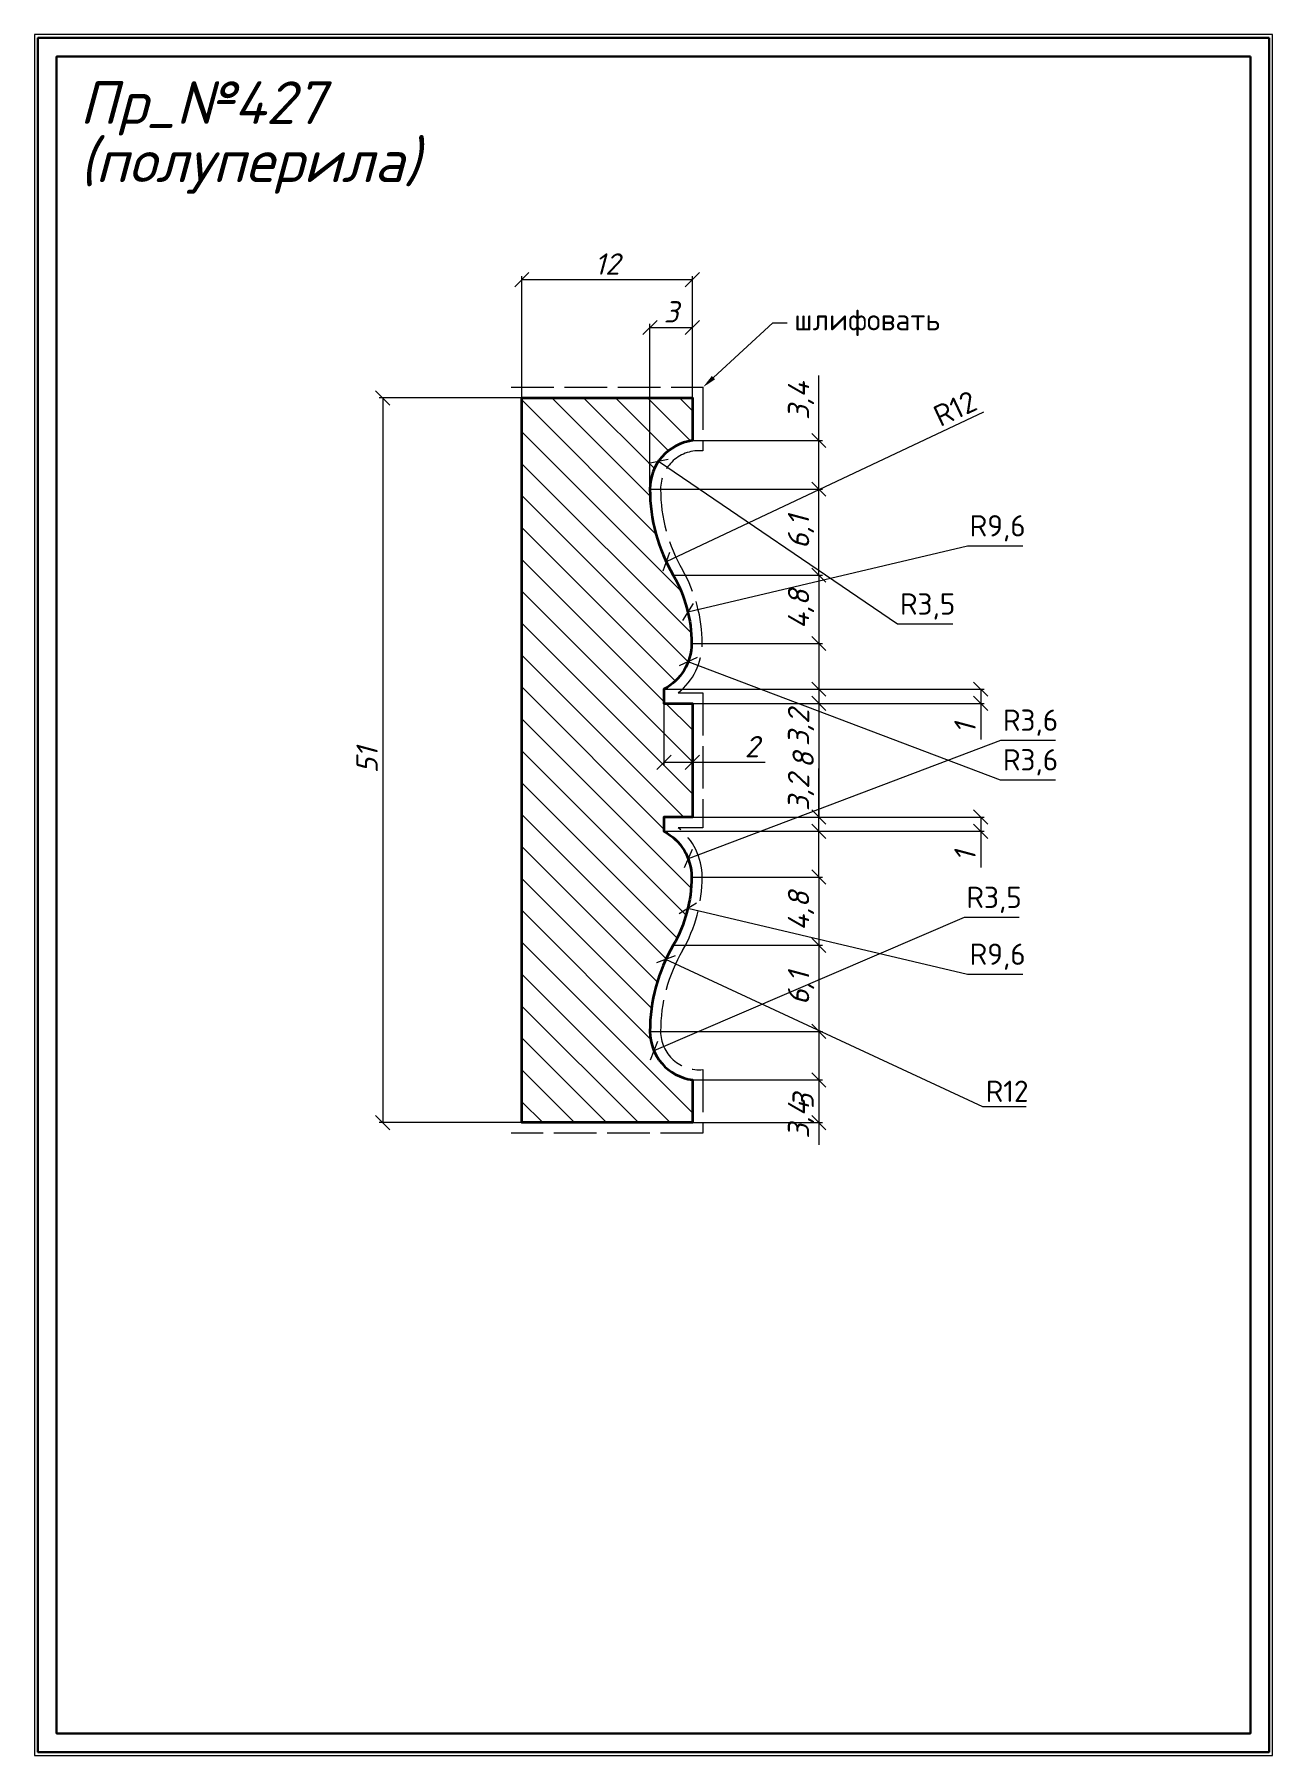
# Model space of a CAD drawing. Header units: millimetres. Extents: x 7439 to 7527, y -619 to -498.
import ezdxf
from ezdxf import colors
from ezdxf.entities.mleader import LeaderData, LeaderLine
from ezdxf.math import Vec2, Vec3

# ---------------------------------------------------------------- set-up
doc = ezdxf.new("R2010")
doc.units = ezdxf.units.MM
doc.linetypes.add('ACAD_ISO02W100', pattern=[15, 12, -3])
doc.layers.get('0').update_dxf_attribs({"lineweight": 13})
for name, color, linetype, lineweight in [('Пр_№427', 1, 'Continuous', 35), ('служебный слой ЛИНИИ ПУНКТИРНЫЕ', 7, 'ACAD_ISO02W100', 13), ('служебный слой НАДПИСИ', 7, 'Continuous', 13), ('служебный слой РАЗМЕРЫ', 7, 'Continuous', 9), ('служебный слой ШТАМП', 7, 'Continuous', 30), ('служебный слой ШТРИХОВКА', 7, 'Continuous', 5)]:
    doc.layers.add(name, color=color, linetype=linetype, lineweight=lineweight)
doc.styles.add('ЕСКД', font='isocpeur.ttf', dxfattribs={"oblique": 15})
doc.styles.add('ЕСКД профили размеры', font='isocpeur.ttf')
doc.styles.add('ЕСКД профили текст', font='isocpeur.ttf')
doc.dimstyles.new('ЕСКД', dxfattribs={"dimtxt": 3.5, "dimasz": 2.5, "dimexe": 0.25, "dimexo": 0, "dimgap": 0.35, "dimtad": 1, "dimdec": 1, "dimzin": 9, "dimtxsty": 'ЕСКД', "dimblk": 'OBLIQUE', "dimcen": 0, "dimclrd": 256, "dimclre": 256, "dimclrt": 256, "dimadec": 1, "dimazin": 0, "dimtfac": 1, "dimtdec": 1, "dimtmove": 0, "dimatfit": 3, "dimldrblk": 'DOTSMALL', "dimfxl": 1, "dimlwd": -1, "dimlwe": -1, "dimarcsym": 0})
doc.dimstyles.new('ЕСКД профили$4', dxfattribs={"dimtxt": 1.5, "dimasz": 1, "dimexe": 0.3, "dimexo": 0, "dimgap": 0.35, "dimtad": 1, "dimtoh": 1, "dimdec": 1, "dimzin": 9, "dimtxsty": 'ЕСКД профили размеры', "dimblk": 'OBLIQUE', "dimcen": 0, "dimse1": 1, "dimclrd": 256, "dimclre": 256, "dimclrt": 256, "dimadec": 1, "dimazin": 0, "dimtfac": 1, "dimtdec": 1, "dimtofl": 0, "dimtmove": 0, "dimatfit": 3, "dimldrblk": 'DOTSMALL', "dimfxl": 1, "dimlwd": -1, "dimlwe": -1, "dimarcsym": 2})

# ---------------------------------------------------------------- blocks, each defined once
blk = doc.blocks.new('_OBLIQUE')
at = {"color": 0, "linetype": 'ByBlock'}
blk.add_line((-0.5, -0.5), (0.5, 0.5), dxfattribs=at)
blk = doc.blocks.new('*D26')
at = {"layer": 'Defpoints', "color": 0, "transparency": 16777216}
for p in [(7489.380209234821, -566.3880447030133), (7486.207460287848, -567.7502092581108)]:
    blk.add_point(p, dxfattribs=at)
at = {"layer": 'служебный слой РАЗМЕРЫ', "transparency": 16777216}
for p, q in [((7504.857176482189, -559.7432781119164), (7483.034711340877, -569.1123738132083)), ((7508.732176482189, -559.7432781119164), (7504.857176482189, -559.7432781119164))]:
    blk.add_line(p, q, dxfattribs=at)
at = {"layer": 'служебный слой РАЗМЕРЫ', "transparency": 16777216, "rotation": 203.2354249104291}
blk.add_blockref('_OBLIQUE', (7483.034711340877, -569.1123738132083), dxfattribs=at)
at = {"layer": 'служебный слой РАЗМЕРЫ', "transparency": 16777216, "insert": (7506.969676482189, -558.4932781119164), "char_height": 1.5, "attachment_point": 5, "style": 'ЕСКД профили размеры'}
blk.add_mtext('R3,5', dxfattribs=at)
blk = doc.blocks.new('_DotSmall')
at = {"color": 0, "linetype": 'ByBlock', "lineweight": -3, "const_width": 0.5}
blk.add_lwpolyline([(-0.0625, 0, 1), (0.0625, 0, 1)], format="xyb", close=True, dxfattribs=at)
blk = doc.blocks.new('*D25')
at = {"layer": 'Defpoints', "color": 0, "transparency": 16777216}
for p in [(7494.754660242127, -567.7502092581099), (7505.635404885911, -572.8107819526604)]:
    blk.add_point(p, dxfattribs=at)
at = {"layer": 'служебный слой РАЗМЕРЫ', "transparency": 16777216}
for p, q in [((7506.188550945853, -573.0680470515736), (7483.873915598344, -562.6896365635594)), ((7509.238550945856, -573.068047051574), (7506.188550945853, -573.0680470515736))]:
    blk.add_line(p, q, dxfattribs=at)
at = {"layer": 'служебный слой РАЗМЕРЫ', "transparency": 16777216, "rotation": 155.0571284273591}
blk.add_blockref('_OBLIQUE', (7483.873915598344, -562.6896365635594), dxfattribs=at)
at = {"layer": 'служебный слой РАЗМЕРЫ', "transparency": 16777216, "insert": (7507.888550945856, -571.968047051574), "char_height": 1.5, "attachment_point": 5, "style": 'ЕСКД профили размеры'}
blk.add_mtext('R12', dxfattribs=at)
blk = doc.blocks.new('*D24')
at = {"layer": 'Defpoints', "color": 0, "transparency": 16777216}
for p in [(7485.445422447026, -555.6008359605048), (7482.044732590325, -556.8885326398058)]:
    blk.add_point(p, dxfattribs=at)
at = {"layer": 'служебный слой РАЗМЕРЫ', "transparency": 16777216}
for p, q in [((7507.426342419087, -547.2775960154618), (7485.445422447026, -555.6008359605048)), ((7511.301342419085, -547.2775960154618), (7507.426342419087, -547.2775960154618))]:
    blk.add_line(p, q, dxfattribs=at)
at = {"layer": 'служебный слой РАЗМЕРЫ', "transparency": 16777216, "rotation": 200.7395465793287}
blk.add_blockref('_OBLIQUE', (7485.445422447026, -555.6008359605048), dxfattribs=at)
at = {"layer": 'служебный слой РАЗМЕРЫ', "transparency": 16777216, "insert": (7509.538842419086, -546.0275960154618), "char_height": 1.5, "attachment_point": 5, "style": 'ЕСКД профили размеры'}
blk.add_mtext('R3,6', dxfattribs=at)
blk = doc.blocks.new('*D23')
at = {"layer": 'Defpoints', "color": 0, "transparency": 16777216}
for p in [(7476.059844451637, -556.8885326397992), (7485.42370484294, -559.098927830368)]:
    blk.add_point(p, dxfattribs=at)
at = {"layer": 'служебный слой РАЗМЕРЫ', "transparency": 16777216}
for p, q in [((7505.110035266304, -563.7460037445032), (7485.42370484294, -559.098927830368)), ((7508.985035266304, -563.7460037445037), (7505.110035266304, -563.7460037445032))]:
    blk.add_line(p, q, dxfattribs=at)
at = {"layer": 'служебный слой РАЗМЕРЫ', "transparency": 16777216, "rotation": 166.7181258273684}
blk.add_blockref('_OBLIQUE', (7485.42370484294, -559.098927830368), dxfattribs=at)
at = {"layer": 'служебный слой РАЗМЕРЫ', "transparency": 16777216, "insert": (7507.222535266304, -562.4960037445032), "char_height": 1.5, "attachment_point": 5, "style": 'ЕСКД профили размеры'}
blk.add_mtext('R9,6', dxfattribs=at)
blk = doc.blocks.new('*D22')
at = {"layer": 'Defpoints', "color": 0, "transparency": 16777216}
for p in [(7482.044732590328, -540.4536678009156), (7485.445422447023, -541.7413644802152)]:
    blk.add_point(p, dxfattribs=at)
at = {"layer": 'служебный слой РАЗМЕРЫ', "transparency": 16777216}
for p, q in [((7507.426342419054, -550.0646044252592), (7485.445422447023, -541.7413644802152)), ((7511.301342419061, -550.0646044252592), (7507.426342419054, -550.0646044252592))]:
    blk.add_line(p, q, dxfattribs=at)
at = {"layer": 'служебный слой РАЗМЕРЫ', "transparency": 16777216, "rotation": 159.2604534206458}
blk.add_blockref('_OBLIQUE', (7485.445422447023, -541.7413644802152), dxfattribs=at)
at = {"layer": 'служебный слой РАЗМЕРЫ', "transparency": 16777216, "insert": (7509.538842419061, -548.8146044252596), "char_height": 1.5, "attachment_point": 5, "style": 'ЕСКД профили размеры'}
blk.add_mtext('R3,6', dxfattribs=at)
blk = doc.blocks.new('*D21')
at = {"layer": 'Defpoints', "color": 0, "transparency": 16777216}
for p in [(7485.423704842939, -538.2432726103477), (7476.059844451637, -540.4536678009179)]:
    blk.add_point(p, dxfattribs=at)
at = {"layer": 'служебный слой РАЗМЕРЫ', "transparency": 16777216}
for p, q in [((7505.110035266307, -533.5961966962082), (7485.423704842939, -538.2432726103477)), ((7508.985035266307, -533.5961966962079), (7505.110035266307, -533.5961966962082))]:
    blk.add_line(p, q, dxfattribs=at)
at = {"layer": 'служебный слой РАЗМЕРЫ', "transparency": 16777216, "rotation": 193.2818741726408}
blk.add_blockref('_OBLIQUE', (7485.423704842939, -538.2432726103477), dxfattribs=at)
at = {"layer": 'служебный слой РАЗМЕРЫ', "transparency": 16777216, "insert": (7507.222535266306, -532.3461966962082), "char_height": 1.5, "attachment_point": 5, "style": 'ЕСКД профили размеры'}
blk.add_mtext('R9,6', dxfattribs=at)
blk = doc.blocks.new('*D20')
at = {"layer": 'Defpoints', "color": 0, "transparency": 16777216}
for p in [(7505.609908718664, -524.4769564307562), (7494.754660242129, -529.5919911826122)]:
    blk.add_point(p, dxfattribs=at)
at = {"layer": 'служебный слой РАЗМЕРЫ', "transparency": 16777216}
blk.add_line((7506.233595175231, -524.1830729782941), (7483.899411765592, -534.7070259344678), dxfattribs=at)
at = {"layer": 'служебный слой РАЗМЕРЫ', "transparency": 16777216, "rotation": 205.2299934427889}
blk.add_blockref('_OBLIQUE', (7483.899411765592, -534.7070259344678), dxfattribs=at)
at = {"layer": 'служебный слой РАЗМЕРЫ', "transparency": 16777216, "insert": (7504.226890122135, -523.9126384577917), "char_height": 1.5, "attachment_point": 5, "rotation": 25.22999344278894, "style": 'ЕСКД профили размеры'}
blk.add_mtext('R12', dxfattribs=at)
blk = doc.blocks.new('*D19')
at = {"layer": 'Defpoints', "color": 0, "transparency": 16777216}
for p in [(7486.207460287847, -529.5919911826113), (7489.062368551111, -531.5339816470787)]:
    blk.add_point(p, dxfattribs=at)
at = {"layer": 'служебный слой РАЗМЕРЫ', "transparency": 16777216}
for p, q in [((7500.183510219058, -539.0989011056377), (7483.352552024584, -527.6500007181444)), ((7504.058510219068, -539.0989011056372), (7500.183510219058, -539.0989011056377))]:
    blk.add_line(p, q, dxfattribs=at)
at = {"layer": 'служебный слой РАЗМЕРЫ', "transparency": 16777216, "rotation": 145.7753395078429}
blk.add_blockref('_OBLIQUE', (7483.352552024584, -527.6500007181444), dxfattribs=at)
at = {"layer": 'служебный слой РАЗМЕРЫ', "transparency": 16777216, "insert": (7502.296010219068, -537.8489011056377), "char_height": 1.5, "attachment_point": 5, "style": 'ЕСКД профили размеры'}
blk.add_mtext('R3,5', dxfattribs=at)
blk = doc.blocks.new('*D18')
at = {"layer": 'Defpoints', "color": 0, "transparency": 16777216}
for p in [(7473.739130083723, -523.1711002203939), (7463.949543704794, -574.1711002203284), (7473.739130083723, -574.1711002203284)]:
    blk.add_point(p, dxfattribs=at)
at = {"layer": 'служебный слой РАЗМЕРЫ', "transparency": 16777216}
for p, q in [((7473.739130083723, -523.1711002203939), (7463.699543704794, -523.1711002203939)), ((7463.949543704794, -523.1711002203939), (7463.949543704794, -574.1711002203284)), ((7473.739130083723, -574.1711002203284), (7463.699543704794, -574.1711002203284))]:
    blk.add_line(p, q, dxfattribs=at)
for p, rotation in [((7463.949543704794, -523.1711002203939), 90), ((7463.949543704794, -574.1711002203284), 270)]:
    blk.add_blockref('_OBLIQUE', p, dxfattribs=dict(at, rotation=rotation))
at = {"layer": 'служебный слой РАЗМЕРЫ', "transparency": 16777216, "insert": (7462.849543704793, -548.6711002203599), "char_height": 1.5, "attachment_point": 5, "rotation": 90, "style": 'ЕСКД'}
blk.add_mtext('51', dxfattribs=at)
blk = doc.blocks.new('*D15')
at = {"layer": 'Defpoints', "color": 0, "transparency": 16777216}
for p in [(7485.739130083723, -526.1711002203612), (7494.63801587168, -526.1711002203612), (7482.754660242132, -529.5919911826114)]:
    blk.add_point(p, dxfattribs=at)
at = {"layer": 'служебный слой РАЗМЕРЫ', "transparency": 16777216}
for p, q in [((7494.63801587168, -526.1711002203612), (7494.63801587168, -521.5941764317145)), ((7485.739130083723, -526.1711002203612), (7494.88801587168, -526.1711002203612)), ((7494.63801587168, -529.5919911826114), (7494.63801587168, -526.1711002203612)), ((7482.754660242132, -529.5919911826114), (7494.88801587168, -529.5919911826114))]:
    blk.add_line(p, q, dxfattribs=at)
for p, rotation in [((7494.63801587168, -526.1711002203612), 90), ((7494.63801587168, -529.5919911826114), 270)]:
    blk.add_blockref('_OBLIQUE', p, dxfattribs=dict(at, rotation=rotation))
at = {"layer": 'служебный слой РАЗМЕРЫ', "transparency": 16777216, "insert": (7493.38801587168, -523.3826383260366), "char_height": 1.5, "attachment_point": 5, "rotation": 90, "style": 'ЕСКД'}
blk.add_mtext('3,4', dxfattribs=at)
blk = doc.blocks.new('*D14')
at = {"layer": 'Defpoints', "color": 0, "transparency": 16777216}
for p in [(7482.754660242132, -529.5919911826114), (7494.63801587168, -529.5919911826114), (7484.395891542388, -535.6497061829406)]:
    blk.add_point(p, dxfattribs=at)
at = {"layer": 'служебный слой РАЗМЕРЫ', "transparency": 16777216}
for p, q in [((7482.754660242132, -529.5919911826114), (7494.88801587168, -529.5919911826114)), ((7494.63801587168, -535.6497061829406), (7494.63801587168, -529.5919911826114)), ((7484.395891542388, -535.6497061829406), (7494.88801587168, -535.6497061829406))]:
    blk.add_line(p, q, dxfattribs=at)
for p, rotation in [((7494.63801587168, -529.5919911826114), 90), ((7494.63801587168, -535.6497061829406), 270)]:
    blk.add_blockref('_OBLIQUE', p, dxfattribs=dict(at, rotation=rotation))
at = {"layer": 'служебный слой РАЗМЕРЫ', "transparency": 16777216, "insert": (7493.38801587168, -532.6208486827747), "char_height": 1.5, "attachment_point": 5, "rotation": 90, "style": 'ЕСКД'}
blk.add_mtext('6,1', dxfattribs=at)
blk = doc.blocks.new('*D13')
at = {"layer": 'Defpoints', "color": 0, "transparency": 16777216}
for p in [(7484.395891542388, -535.6497061829406), (7485.681056866204, -540.4536678009159), (7494.63801587168, -540.4536678009159)]:
    blk.add_point(p, dxfattribs=at)
at = {"layer": 'служебный слой РАЗМЕРЫ', "transparency": 16777216}
for p, q in [((7484.395891542388, -535.6497061829406), (7494.88801587168, -535.6497061829406)), ((7494.63801587168, -535.6497061829406), (7494.63801587168, -540.4536678009159)), ((7485.681056866204, -540.4536678009159), (7494.88801587168, -540.4536678009159))]:
    blk.add_line(p, q, dxfattribs=at)
for p, rotation in [((7494.63801587168, -535.6497061829406), 90), ((7494.63801587168, -540.4536678009159), 270)]:
    blk.add_blockref('_OBLIQUE', p, dxfattribs=dict(at, rotation=rotation))
at = {"layer": 'служебный слой РАЗМЕРЫ', "transparency": 16777216, "insert": (7493.38801587168, -538.051686991927), "char_height": 1.5, "attachment_point": 5, "rotation": 90, "style": 'ЕСКД'}
blk.add_mtext('4,8', dxfattribs=at)
blk = doc.blocks.new('*D12')
at = {"layer": 'Defpoints', "color": 0, "transparency": 16777216}
for p in [(7483.739130083723, -553.6711002203612), (7494.63801587168, -553.6711002203612), (7485.681056866204, -556.8885326398064)]:
    blk.add_point(p, dxfattribs=at)
at = {"layer": 'служебный слой РАЗМЕРЫ', "transparency": 16777216}
for p, q in [((7494.63801587168, -553.6711002203612), (7494.63801587168, -549.2441764317144)), ((7483.739130083723, -553.6711002203612), (7494.88801587168, -553.6711002203612)), ((7494.63801587168, -556.8885326398064), (7494.63801587168, -553.6711002203612)), ((7485.681056866204, -556.8885326398064), (7494.88801587168, -556.8885326398064))]:
    blk.add_line(p, q, dxfattribs=at)
for p, rotation in [((7494.63801587168, -553.6711002203612), 90), ((7494.63801587168, -556.8885326398064), 270)]:
    blk.add_blockref('_OBLIQUE', p, dxfattribs=dict(at, rotation=rotation))
at = {"layer": 'служебный слой РАЗМЕРЫ', "transparency": 16777216, "insert": (7493.38801587168, -550.9576383260365), "char_height": 1.5, "attachment_point": 5, "rotation": 90, "style": 'ЕСКД'}
blk.add_mtext('3,2', dxfattribs=at)
blk = doc.blocks.new('*D11')
at = {"layer": 'Defpoints', "color": 0, "transparency": 16777216}
for p in [(7483.739130083723, -544.6711002203612), (7485.739130083723, -544.6711002203612), (7485.739130083723, -548.8168428022219)]:
    blk.add_point(p, dxfattribs=at)
at = {"layer": 'служебный слой РАЗМЕРЫ', "transparency": 16777216}
for p, q in [((7483.739130083723, -544.6711002203612), (7483.739130083723, -549.0668428022219)), ((7485.739130083723, -544.6711002203612), (7485.739130083723, -549.0668428022219)), ((7483.739130083723, -548.8168428022219), (7485.739130083723, -548.8168428022219)), ((7485.739130083723, -548.8168428022219), (7490.8590030648, -548.8168428022219))]:
    blk.add_line(p, q, dxfattribs=at)
at = {"layer": 'служебный слой РАЗМЕРЫ', "transparency": 16777216, "rotation": 180}
blk.add_blockref('_OBLIQUE', (7483.739130083723, -548.8168428022219), dxfattribs=at)
at = {"layer": 'служебный слой РАЗМЕРЫ', "transparency": 16777216}
blk.add_blockref('_OBLIQUE', (7485.739130083723, -548.8168428022219), dxfattribs=at)
at = {"layer": 'служебный слой РАЗМЕРЫ', "transparency": 16777216, "insert": (7489.933041170477, -547.7168428022219), "char_height": 1.5, "attachment_point": 5, "style": 'ЕСКД'}
blk.add_mtext('2', dxfattribs=at)
blk = doc.blocks.new('*D10')
at = {"layer": 'Defpoints', "color": 0, "transparency": 16777216}
for p in [(7485.739130083723, -571.1711002203612), (7485.739130083723, -574.1711002203648), (7494.63801587168, -574.1711002203648)]:
    blk.add_point(p, dxfattribs=at)
at = {"layer": 'служебный слой РАЗМЕРЫ', "transparency": 16777216}
for p, q in [((7485.739130083723, -571.1711002203612), (7494.88801587168, -571.1711002203612)), ((7494.63801587168, -571.1711002203612), (7494.63801587168, -574.1711002203648)), ((7485.739130083723, -574.1711002203648), (7494.88801587168, -574.1711002203648))]:
    blk.add_line(p, q, dxfattribs=at)
for p, rotation in [((7494.63801587168, -571.1711002203612), 90), ((7494.63801587168, -574.1711002203648), 270)]:
    blk.add_blockref('_OBLIQUE', p, dxfattribs=dict(at, rotation=rotation))
at = {"layer": 'служебный слой РАЗМЕРЫ', "transparency": 16777216, "insert": (7493.53801587168, -572.6711002203617), "char_height": 1.5, "attachment_point": 5, "rotation": 90, "style": 'ЕСКД'}
blk.add_mtext('3', dxfattribs=at)
blk = doc.blocks.new('*D9')
at = {"layer": 'Defpoints', "color": 0, "transparency": 16777216}
for p in [(7482.754660242132, -567.7502092581104), (7485.739130083723, -571.1711002203612), (7494.63801587168, -571.1711002203612)]:
    blk.add_point(p, dxfattribs=at)
at = {"layer": 'служебный слой РАЗМЕРЫ', "transparency": 16777216}
for p, q in [((7482.754660242132, -567.7502092581104), (7494.88801587168, -567.7502092581104)), ((7494.63801587168, -567.7502092581104), (7494.63801587168, -571.1711002203612)), ((7485.739130083723, -571.1711002203612), (7494.88801587168, -571.1711002203612)), ((7494.63801587168, -571.1711002203612), (7494.63801587168, -575.7480240090078))]:
    blk.add_line(p, q, dxfattribs=at)
for p, rotation in [((7494.63801587168, -567.7502092581104), 90), ((7494.63801587168, -571.1711002203612), 270)]:
    blk.add_blockref('_OBLIQUE', p, dxfattribs=dict(at, rotation=rotation))
at = {"layer": 'служебный слой РАЗМЕРЫ', "transparency": 16777216, "insert": (7493.38801587168, -573.9595621146832), "char_height": 1.5, "attachment_point": 5, "rotation": 90, "style": 'ЕСКД'}
blk.add_mtext('3,4', dxfattribs=at)
blk = doc.blocks.new('*D8')
at = {"layer": 'Defpoints', "color": 0, "transparency": 16777216}
for p in [(7484.395891542388, -561.6924942577817), (7482.754660242132, -567.7502092581104), (7494.63801587168, -567.7502092581104)]:
    blk.add_point(p, dxfattribs=at)
at = {"layer": 'служебный слой РАЗМЕРЫ', "transparency": 16777216}
for p, q in [((7484.395891542388, -561.6924942577817), (7494.88801587168, -561.6924942577817)), ((7494.63801587168, -561.6924942577817), (7494.63801587168, -567.7502092581104)), ((7482.754660242132, -567.7502092581104), (7494.88801587168, -567.7502092581104))]:
    blk.add_line(p, q, dxfattribs=at)
for p, rotation in [((7494.63801587168, -561.6924942577817), 90), ((7494.63801587168, -567.7502092581104), 270)]:
    blk.add_blockref('_OBLIQUE', p, dxfattribs=dict(at, rotation=rotation))
at = {"layer": 'служебный слой РАЗМЕРЫ', "transparency": 16777216, "insert": (7493.38801587168, -564.7213517579448), "char_height": 1.5, "attachment_point": 5, "rotation": 90, "style": 'ЕСКД'}
blk.add_mtext('6,1', dxfattribs=at)
blk = doc.blocks.new('*D7')
at = {"layer": 'Defpoints', "color": 0, "transparency": 16777216}
for p in [(7485.681056866204, -556.8885326398068), (7484.395891542388, -561.6924942577817), (7494.63801587168, -561.6924942577817)]:
    blk.add_point(p, dxfattribs=at)
at = {"layer": 'служебный слой РАЗМЕРЫ', "transparency": 16777216}
for p, q in [((7485.681056866204, -556.8885326398068), (7494.88801587168, -556.8885326398068)), ((7494.63801587168, -556.8885326398068), (7494.63801587168, -561.6924942577817)), ((7484.395891542388, -561.6924942577817), (7494.88801587168, -561.6924942577817))]:
    blk.add_line(p, q, dxfattribs=at)
for p, rotation in [((7494.63801587168, -556.8885326398068), 90), ((7494.63801587168, -561.6924942577817), 270)]:
    blk.add_blockref('_OBLIQUE', p, dxfattribs=dict(at, rotation=rotation))
at = {"layer": 'служебный слой РАЗМЕРЫ', "transparency": 16777216, "insert": (7493.38801587168, -559.290513448793), "char_height": 1.5, "attachment_point": 5, "rotation": 90, "style": 'ЕСКД'}
blk.add_mtext('4,8', dxfattribs=at)
blk = doc.blocks.new('*D6')
at = {"layer": 'Defpoints', "color": 0, "transparency": 16777216}
for p in [(7485.739130083723, -552.6711002203612), (7483.739130083723, -553.6711002203612), (7506.029676484713, -553.6711002203612)]:
    blk.add_point(p, dxfattribs=at)
at = {"layer": 'служебный слой РАЗМЕРЫ', "transparency": 16777216}
for p, q in [((7485.739130083723, -552.6711002203612), (7506.279676484713, -552.6711002203612)), ((7506.029676484713, -552.6711002203612), (7506.029676484713, -553.6711002203612)), ((7483.739130083723, -553.6711002203612), (7506.279676484713, -553.6711002203612)), ((7506.029676484713, -553.6711002203612), (7506.029676484713, -556.2230240090079))]:
    blk.add_line(p, q, dxfattribs=at)
for p, rotation in [((7506.029676484713, -552.6711002203612), 90), ((7506.029676484713, -553.6711002203612), 270)]:
    blk.add_blockref('_OBLIQUE', p, dxfattribs=dict(at, rotation=rotation))
at = {"layer": 'служебный слой РАЗМЕРЫ', "transparency": 16777216, "insert": (7504.929676484713, -555.4470621146833), "char_height": 1.5, "attachment_point": 5, "rotation": 90, "style": 'ЕСКД'}
blk.add_mtext('1', dxfattribs=at)
blk = doc.blocks.new('*D5')
at = {"layer": 'Defpoints', "color": 0, "transparency": 16777216}
for p in [(7485.739130083723, -544.6711002203612), (7485.739130083723, -552.6711002203612), (7494.63801587168, -552.6711002203612)]:
    blk.add_point(p, dxfattribs=at)
at = {"layer": 'служебный слой РАЗМЕРЫ', "transparency": 16777216}
for p, q in [((7485.739130083723, -544.6711002203612), (7494.88801587168, -544.6711002203612)), ((7494.63801587168, -544.6711002203612), (7494.63801587168, -552.6711002203612)), ((7485.739130083723, -552.6711002203612), (7494.88801587168, -552.6711002203612))]:
    blk.add_line(p, q, dxfattribs=at)
for p, rotation in [((7494.63801587168, -544.6711002203612), 90), ((7494.63801587168, -552.6711002203612), 270)]:
    blk.add_blockref('_OBLIQUE', p, dxfattribs=dict(at, rotation=rotation))
at = {"layer": 'служебный слой РАЗМЕРЫ', "transparency": 16777216, "insert": (7493.53801587168, -548.6711002203599), "char_height": 1.5, "attachment_point": 5, "rotation": 90, "style": 'ЕСКД'}
blk.add_mtext('8', dxfattribs=at)
blk = doc.blocks.new('*D4')
at = {"layer": 'Defpoints', "color": 0, "transparency": 16777216}
for p in [(7483.739130083723, -543.6711002203612), (7485.739130083723, -544.6711002203612), (7506.029676484713, -544.6711002203612)]:
    blk.add_point(p, dxfattribs=at)
at = {"layer": 'служебный слой РАЗМЕРЫ', "transparency": 16777216}
for p, q in [((7483.739130083723, -543.6711002203612), (7506.279676484713, -543.6711002203612)), ((7506.029676484713, -543.6711002203612), (7506.029676484713, -544.6711002203612)), ((7485.739130083723, -544.6711002203612), (7506.279676484713, -544.6711002203612)), ((7506.029676484713, -544.6711002203612), (7506.029676484713, -547.2230240090079))]:
    blk.add_line(p, q, dxfattribs=at)
for p, rotation in [((7506.029676484713, -543.6711002203612), 90), ((7506.029676484713, -544.6711002203612), 270)]:
    blk.add_blockref('_OBLIQUE', p, dxfattribs=dict(at, rotation=rotation))
at = {"layer": 'служебный слой РАЗМЕРЫ', "transparency": 16777216, "insert": (7504.929676484713, -546.4470621146833), "char_height": 1.5, "attachment_point": 5, "rotation": 90, "style": 'ЕСКД'}
blk.add_mtext('1', dxfattribs=at)
blk = doc.blocks.new('*D3')
at = {"layer": 'Defpoints', "color": 0, "transparency": 16777216}
for p in [(7485.681056866204, -540.453667800915), (7483.739130083723, -543.6711002203612), (7494.63801587168, -543.6711002203612)]:
    blk.add_point(p, dxfattribs=at)
at = {"layer": 'служебный слой РАЗМЕРЫ', "transparency": 16777216}
for p, q in [((7485.681056866204, -540.453667800915), (7494.88801587168, -540.453667800915)), ((7494.63801587168, -540.453667800915), (7494.63801587168, -543.6711002203612)), ((7483.739130083723, -543.6711002203612), (7494.88801587168, -543.6711002203612)), ((7494.63801587168, -543.6711002203612), (7494.63801587168, -548.0980240090079))]:
    blk.add_line(p, q, dxfattribs=at)
for p, rotation in [((7494.63801587168, -540.453667800915), 90), ((7494.63801587168, -543.6711002203612), 270)]:
    blk.add_blockref('_OBLIQUE', p, dxfattribs=dict(at, rotation=rotation))
at = {"layer": 'служебный слой РАЗМЕРЫ', "transparency": 16777216, "insert": (7493.38801587168, -546.3845621146833), "char_height": 1.5, "attachment_point": 5, "rotation": 90, "style": 'ЕСКД'}
blk.add_mtext('3,2', dxfattribs=at)

msp = doc.modelspace()

# ---------------------------------------------------------------- hatches: boundary and pattern name
at = {"layer": 'служебный слой ШТРИХОВКА'}
h = msp.add_hatch(dxfattribs=at)
h.set_pattern_fill('ANSI31', color=256, scale=0.5, angle=90, style=0)
h.set_pattern_definition([(135, (7592.810749132157, 978.5512292919624), (-1.122532015133644, -1.122532015133644), [])])
edge = h.paths.add_edge_path()
edge.add_arc((7494.754660242128, -529.5919911826122), 11.99999999999636, 179.9999999999962, 210.3187128993163)
edge.add_arc((7476.059844451637, -540.4536678009176), 9.621212414566815, 1.0174971976084635e-11, 29.95431954260272, ccw=False)
edge.add_arc((7482.044732590329, -540.4536678009154), 3.636324275875268, 297.77265127473356, 359.999999999991, ccw=False)
edge.add_line((7483.739130083723, -543.6711002203612), (7483.739130083723, -544.6711002203612))
edge.add_line((7483.739130083723, -544.6711002203612), (7485.739130083723, -544.6711002203612))
edge.add_line((7485.739130083723, -544.6711002203612), (7485.739130083723, -552.6711002203612))
edge.add_line((7485.739130083723, -552.6711002203612), (7483.739130083723, -552.6711002203612))
edge.add_line((7483.739130083723, -552.6711002203612), (7483.739130083723, -553.6711002203612))
edge.add_arc((7482.044732590329, -556.888532639807), 3.636324275875306, 8.981260180007666e-12, 62.22734872526638, ccw=False)
edge.add_arc((7476.059844451637, -556.8885326398047), 9.621212414566799, 330.0456804573972, 359.9999999999898, ccw=False)
edge.add_arc((7494.754660242128, -567.7502092581101), 11.99999999999635, 149.6812871006837, 180.0000000000038)
edge.add_arc((7486.207460287848, -567.750209258111), 3.452800045716685, 179.9999999999981, 262.2044975860832)
edge.add_line((7485.739130083723, -571.1711002203612), (7485.739130083723, -574.1711002203648))
edge.add_line((7485.739130083723, -574.1711002203648), (7473.739130083723, -574.1711002203284))
edge.add_line((7473.739130083723, -574.1711002203284), (7473.739130083723, -523.1711002203939))
edge.add_line((7473.739130083723, -523.1711002203939), (7485.739130083723, -523.1711002203575))
edge.add_line((7485.739130083723, -523.1711002203575), (7485.739130083723, -526.1711002203612))
edge.add_arc((7486.207460287848, -529.5919911826113), 3.452800045716705, 97.79550241391681, 180.0000000000019)

# ---------------------------------------------------------------- linework, layer by layer
at = {"layer": 'Пр_№427', "ltscale": 10, "elevation": -4.019966581836343e-10}
msp.add_lwpolyline([(7482.754660242132, -529.5919911826114, 0.133067508156988), (7484.395891542388, -535.6497061829406, -0.1314497296434289), (7485.681056866204, -540.4536678009159, -0.2783931276544852), (7483.739130083723, -543.6711002203612), (7483.739130083723, -544.6711002203612), (7485.739130083723, -544.6711002203612), (7485.739130083723, -552.6711002203612), (7483.739130083723, -552.6711002203612), (7483.739130083723, -553.6711002203612, -0.2783931276544852), (7485.681056866204, -556.8885326398064, -0.1314497296434287), (7484.395891542388, -561.6924942577817, 0.133067508156988), (7482.754660242132, -567.7502092581109, 0.3749020410734817), (7485.739130083723, -571.1711002203612), (7485.739130083723, -574.1711002203648), (7473.739130083723, -574.1711002203284), (7473.739130083723, -523.1711002203939), (7485.739130083723, -523.1711002203575), (7485.739130083723, -526.1711002203612, 0.3749020410734816)], format="xyb", close=True, dxfattribs=at)
at = {"layer": 'служебный слой ЛИНИИ ПУНКТИРНЫЕ', "ltscale": 0.25, "elevation": -4.019966581836343e-10}
msp.add_lwpolyline([(7472.989130083723, -522.4211002203962), (7486.489130083723, -522.4211002203552), (7486.489130083723, -526.903908182922, 0.4451339930014981), (7483.504660242132, -529.5919911826114, 0.133119564299315), (7485.044476736553, -535.2730858207941, -0.1315102536057845), (7486.431056866204, -540.4536678009159, -0.2319401155561609), (7484.731134099729, -543.9211002203612), (7486.489130083723, -543.9211002203612), (7486.489130083723, -553.4211002203612), (7484.731134099729, -553.4211002203612, -0.2319401155561608), (7486.431056866204, -556.8885326398064, -0.1315102535871002), (7485.044476736939, -562.0691146192713, 0.1331195643165454), (7483.504660242132, -567.7502092581109, 0.4451339930015053), (7486.489130083723, -570.4382922578003), (7486.489130083723, -574.9211002203671), (7472.989130083723, -574.9211002203261)], format="xyb", dxfattribs=at)
at = {"layer": 'служебный слой ШТАМП', "color": 6, "lineweight": 5, "ltscale": 100}
msp.add_lwpolyline([(7526.570140397955, -497.5910690083762), (7439.441584632392, -497.5910690083762), (7439.441584632392, -618.7192433501692), (7526.570140397953, -618.7192433501692)], close=True, dxfattribs=at)
at = {"layer": 'служебный слой ШТАМП', "ltscale": 100}
for points in [[(7526.320140397955, -497.8410690083762), (7439.691584632392, -497.8410690083762), (7439.691584632392, -618.4692433501692), (7526.320140397953, -618.4692433501692)], [(7525.006053227056, -499.15515617928), (7441.00567180329, -499.15515617928), (7441.00567180329, -617.1551561792727), (7525.006053227055, -617.1551561792727)]]:
    msp.add_lwpolyline(points, close=True, dxfattribs=at)

# ---------------------------------------------------------------- texts
at = {"layer": 'служебный слой НАДПИСИ', "style": 'ЕСКД', "oblique": 15}
for s, p in [('Пр_№427', (7442.614449914905, -503.8919603746082)), ('(полуперила)', (7442.614449914905, -507.9849660863925))]:
    msp.add_text(s, height=3, dxfattribs=at).set_placement(p)

# ---------------------------------------------------------------- dimensions: what is measured, and where the dimension line sits
at = {"layer": 'служебный слой РАЗМЕРЫ'}
for base, p1, p2 in [((7485.739130083723, -514.8478033362572), (7473.739130083723, -523.1711002203939), (7485.739130083723, -523.1711002203575)), ((7485.739130083723, -518.2161474587197), (7482.754660242132, -529.5919911826114), (7485.739130083723, -526.1711002203612))]:
    msp.add_linear_dim(base=base, p1=p1, p2=p2, dimstyle='ЕСКД', override={"dimtxt": 1.5, "dimasz": 1}, dxfattribs=at).render()
for base, p1, p2, picture, middle in [((7494.63801587168, -526.1711002203612), (7482.754660242132, -529.5919911826114), (7485.739130083723, -526.1711002203612), '*D15', (7493.38801587168, -523.3826383260366)), ((7463.949543704794, -574.1711002203284), (7473.739130083723, -523.1711002203939), (7473.739130083723, -574.1711002203284), '*D18', (7462.849543704793, -548.6711002203599)), ((7494.63801587168, -529.5919911826114), (7484.395891542388, -535.6497061829406), (7482.754660242132, -529.5919911826114), '*D14', (7493.38801587168, -532.6208486827747)), ((7494.63801587168, -540.4536678009159), (7484.395891542388, -535.6497061829406), (7485.681056866204, -540.4536678009159), '*D13', (7493.38801587168, -538.051686991927)), ((7494.63801587168, -543.6711002203612), (7485.681056866204, -540.453667800915), (7483.739130083723, -543.6711002203612), '*D3', (7493.38801587168, -546.3845621146833)), ((7506.029676484713, -544.6711002203612), (7483.739130083723, -543.6711002203612), (7485.739130083723, -544.6711002203612), '*D4', (7504.929676484713, -546.4470621146833)), ((7494.63801587168, -552.6711002203612), (7485.739130083723, -544.6711002203612), (7485.739130083723, -552.6711002203612), '*D5', (7493.53801587168, -548.6711002203599)), ((7494.63801587168, -553.6711002203612), (7485.681056866204, -556.8885326398064), (7483.739130083723, -553.6711002203612), '*D12', (7493.38801587168, -550.9576383260365)), ((7506.029676484713, -553.6711002203612), (7485.739130083723, -552.6711002203612), (7483.739130083723, -553.6711002203612), '*D6', (7504.929676484713, -555.4470621146833)), ((7494.63801587168, -561.6924942577817), (7485.681056866204, -556.8885326398068), (7484.395891542388, -561.6924942577817), '*D7', (7493.38801587168, -559.290513448793)), ((7494.63801587168, -567.7502092581104), (7484.395891542388, -561.6924942577817), (7482.754660242132, -567.7502092581104), '*D8', (7493.38801587168, -564.7213517579448)), ((7494.63801587168, -571.1711002203612), (7482.754660242132, -567.7502092581104), (7485.739130083723, -571.1711002203612), '*D9', (7493.38801587168, -573.9595621146832)), ((7494.63801587168, -574.1711002203648), (7485.739130083723, -571.1711002203612), (7485.739130083723, -574.1711002203648), '*D10', (7493.53801587168, -572.6711002203617))]:
    dim = msp.add_linear_dim(base=base, p1=p1, p2=p2, angle=90, dimstyle='ЕСКД', override={"dimtxt": 1.5, "dimasz": 1}, dxfattribs=at)
    dim.commit()
    dim.dimension.update_dxf_attribs({"geometry": picture, "text_midpoint": middle})
for center, mpoint, picture, middle in [((7494.754660242129, -529.5919911826122), (7505.609908718664, -524.4769564307562), '*D20', (7504.695768307722, -524.9077029014738)), ((7486.207460287847, -529.5919911826113), (7489.062368551111, -531.5339816470787), '*D19', (7502.296010219068, -539.0989011056377)), ((7476.059844451637, -540.4536678009179), (7485.423704842939, -538.2432726103477), '*D21', (7505.110035266307, -533.5961966962082)), ((7482.044732590328, -540.4536678009156), (7485.445422447023, -541.7413644802152), '*D22', (7509.538842419061, -550.0646044252596)), ((7482.044732590325, -556.8885326398058), (7485.445422447026, -555.6008359605048), '*D24', (7509.538842419086, -547.2775960154618)), ((7476.059844451637, -556.8885326397992), (7485.42370484294, -559.098927830368), '*D23', (7505.110035266304, -563.7460037445032)), ((7486.207460287848, -567.7502092581108), (7489.380209234821, -566.3880447030133), '*D26', (7506.969676482189, -559.7432781119164)), ((7494.754660242127, -567.7502092581099), (7505.635404885911, -572.8107819526604), '*D25', (7507.888550945856, -573.068047051574))]:
    dim = msp.add_radius_dim(center=center, mpoint=mpoint, dimstyle='ЕСКД профили$4', dxfattribs=at)
    dim.commit()
    dim.dimension.update_dxf_attribs({"geometry": picture, "text_midpoint": middle, "dimtype": 132})
dim = msp.add_linear_dim(base=(7485.739130083723, -548.8168428022219), p1=(7483.739130083723, -544.6711002203612), p2=(7485.739130083723, -544.6711002203612), dimstyle='ЕСКД', override={"dimtxt": 1.5, "dimasz": 1}, dxfattribs=at)
dim.commit()
dim.dimension.update_dxf_attribs({"geometry": '*D11', "text_midpoint": (7489.933041170477, -548.8168428022219), "dimtype": 128})

# ---------------------------------------------------------------- leaders
ml = msp.add_multileader_mtext('Standard', dxfattribs=at)
ml.set_content('\\A1;шлифовать', color=256, style='ЕСКД профили текст')
ml.set_leader_properties(color=256, linetype='ByLayer', lineweight=-1)
ml.build(insert=Vec2(0, 0))
ml.multileader.update_dxf_attribs({"dogleg_length": 1, "arrow_head_size": 1})
ctx = ml.context
ctx.base_point, ctx.char_height, ctx.arrow_head_size, ctx.landing_gap_size, ctx.plane_origin = Vec3(7492.408711647797, -517.892232719185), 1.5, 1, 0.5, Vec3(7512.991619133889, -496.9107518484758)
notes = []
notes.append((ctx, [(1, (1, 1, 0), (7491.408711647797, -517.892232719185), (1, 0), 1, [(0, [(7486.489130083723, -522.4211002203552)], 0, [])])]))
ctx.mtext.insert, ctx.mtext.flow_direction = Vec3(7492.908711647797, -516.917232719185), 5
for ctx, leaders in notes:
    for number, flags, end, landing, length, lines in leaders:
        leader = LeaderData()
        leader.index, (leader.has_last_leader_line, leader.has_dogleg_vector, leader.attachment_direction) = number, flags
        leader.last_leader_point, leader.dogleg_vector, leader.dogleg_length = Vec3(end), Vec3(landing), length
        for number, points, colour, breaks in lines:
            line = LeaderLine()
            line.index, line.vertices, line.color, line.breaks = number, Vec3.list(points), colors.encode_raw_color(colour), breaks
            leader.lines.append(line)
        ctx.leaders.append(leader)

doc.saveas('drawing.dxf')
